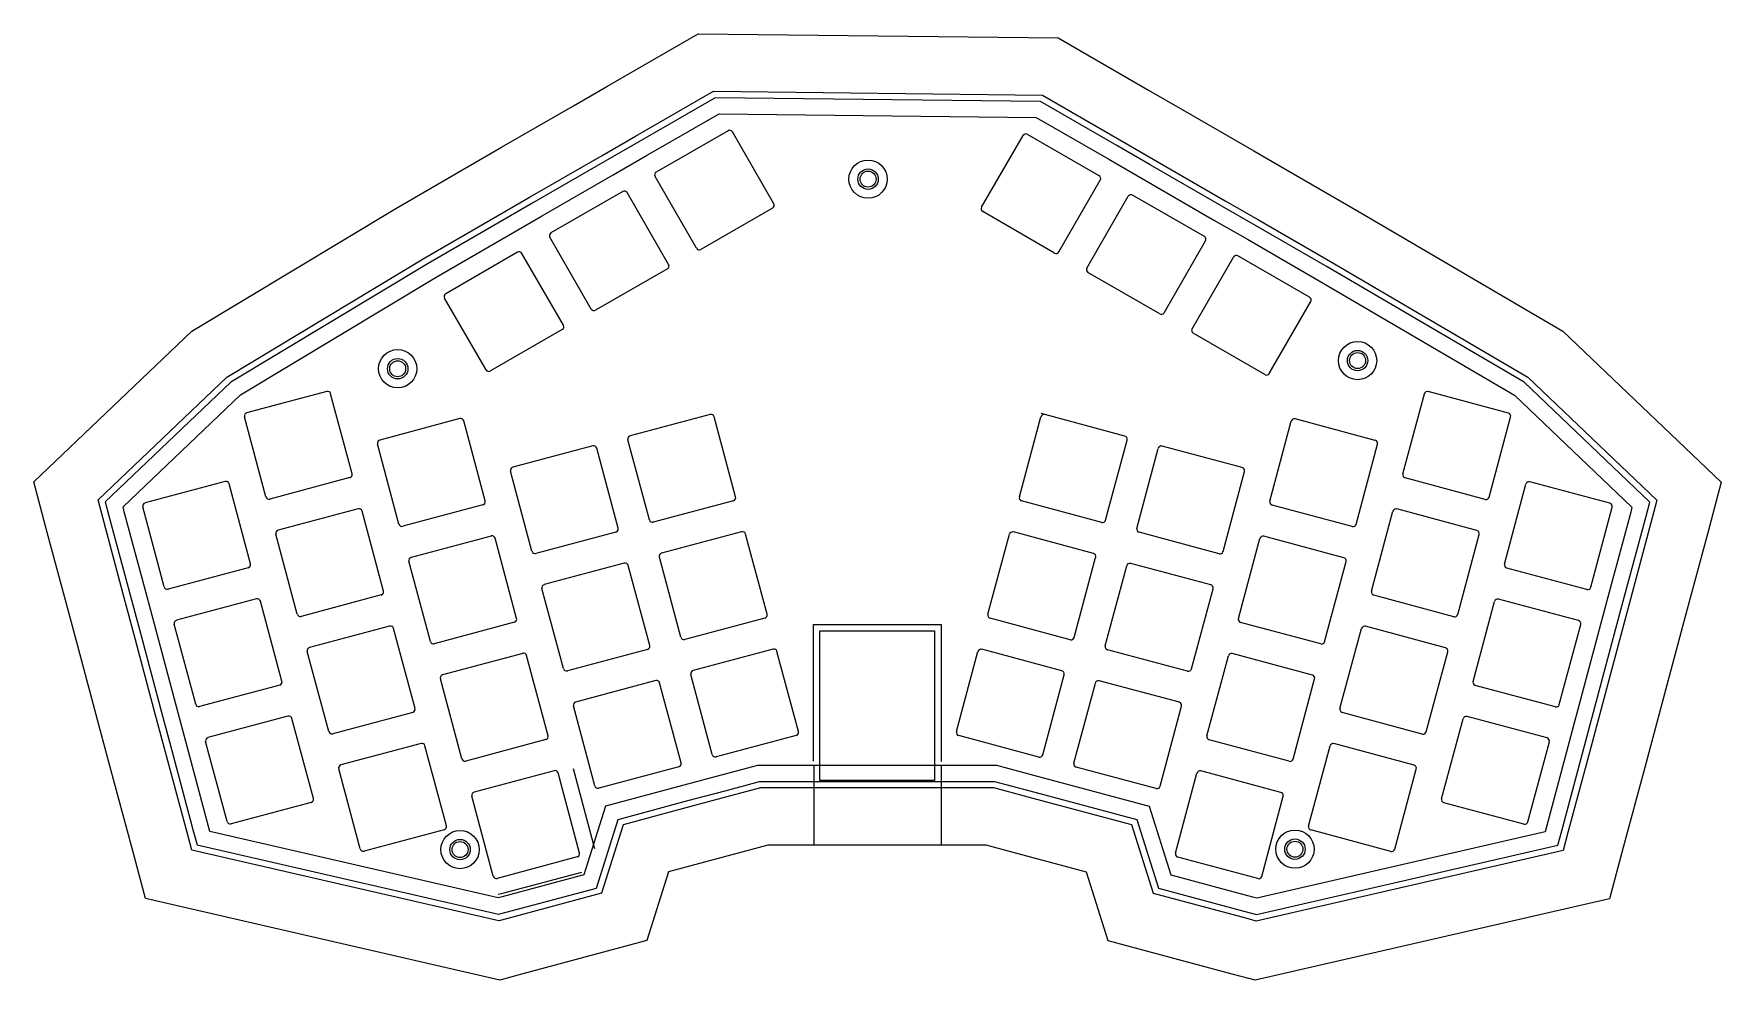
# Model space of a CAD drawing. Header units: millimetres. Extents: x 25 to 289, y -68 to 81.
import ezdxf

# ---------------------------------------------------------------- set-up
doc = ezdxf.new("R2010")
doc.units = ezdxf.units.MM
doc.layers.get('0').update_dxf_attribs({"linetype": 'CONTINUOUS'})

msp = doc.modelspace()

# ---------------------------------------------------------------- linework, layer by layer
for p, q in [((133.59, 65.42), (122.33, 58.92)), ((140.77, 53.98), (134.27, 65.24)), ((173.35, 53.41), (179.85, 64.67)), ((191.79, 58.35), (180.53, 64.85)), ((128.65, 46.98), (122.15, 58.24)), ((117.09, 55.9), (105.83, 49.4)), ((124.27, 44.46), (117.77, 55.71)), ((185.47, 46.41), (191.97, 57.67)), ((140.59, 53.3), (129.33, 46.8)), ((189.85, 43.88), (196.35, 55.14)), ((208.29, 48.83), (197.03, 55.33)), ((184.79, 46.23), (173.53, 52.73)), ((112.15, 37.46), (105.65, 48.71)), ((201.97, 36.88), (208.47, 48.14)), ((100.59, 46.37), (89.33, 39.87)), ((107.77, 34.93), (101.27, 46.19)), ((206.35, 34.36), (212.85, 45.62)), ((224.79, 39.3), (213.53, 45.8)), ((124.09, 43.77), (112.83, 37.27)), ((201.29, 36.7), (190.03, 43.2)), ((95.65, 27.93), (89.15, 39.19)), ((218.47, 27.36), (224.97, 38.62)), ((107.59, 34.25), (96.33, 27.75)), ((217.79, 27.18), (206.53, 33.68)), ((70.67, 24.54), (58.11, 21.18)), ((74.65, 11.63), (71.28, 24.19)), ((239.41, 11.6), (242.78, 24.15)), ((255.95, 21.14), (243.39, 24.51)), ((61.12, 8.01), (57.76, 20.57)), ((91.53, 20.27), (78.98, 16.91)), ((95.51, 7.36), (92.15, 19.92)), ((130.8, 20.93), (118.24, 17.57)), ((134.78, 8.02), (131.41, 20.58)), ((179.28, 7.99), (182.65, 20.54)), ((195.82, 17.53), (182.67, 21.06)), ((218.55, 7.33), (221.91, 19.88)), ((235.08, 16.87), (222.53, 20.24)), ((252.94, 7.97), (256.3, 20.53)), ((81.99, 3.74), (78.62, 16.3)), ((112.4, 16), (99.84, 12.64)), ((121.26, 4.4), (117.89, 16.96)), ((192.8, 4.36), (196.17, 16.92)), ((214.22, 12.6), (201.66, 15.97)), ((232.07, 3.7), (235.44, 16.26)), ((116.38, 3.09), (113.01, 15.65)), ((197.68, 3.06), (201.05, 15.61)), ((74.29, 11.02), (61.73, 7.66)), ((102.85, -0.53), (99.49, 12.03)), ((211.21, -0.57), (214.57, 11.99)), ((252.32, 7.62), (239.77, 10.98)), ((54.73, 10.41), (42.18, 7.05)), ((58.71, -2.5), (55.35, 10.06)), ((255.35, -2.53), (258.71, 10.02)), ((271.88, 7.01), (259.33, 10.38)), ((45.19, -6.12), (41.82, 6.44)), ((75.6, 6.14), (63.04, 2.78)), ((79.58, -6.77), (76.21, 5.79)), ((95.16, 6.75), (82.6, 3.39)), ((134.43, 7.41), (121.87, 4.05)), ((192.19, 4.01), (179.63, 7.38)), ((231.46, 3.35), (218.9, 6.71)), ((234.48, -6.8), (237.85, 5.75)), ((251.02, 2.74), (238.46, 6.11)), ((268.87, -6.16), (272.24, 6.4)), ((66.05, -10.39), (62.69, 2.17)), ((96.47, 1.87), (83.91, -1.49)), ((100.44, -11.04), (97.08, 1.52)), ((116.02, 2.48), (103.47, -0.88)), ((135.73, 2.53), (123.18, -0.83)), ((139.71, -10.38), (136.34, 2.18)), ((174.35, -10.41), (177.72, 2.14)), ((190.88, -0.87), (178.33, 2.5)), ((210.59, -0.92), (198.04, 2.45)), ((213.62, -11.07), (216.98, 1.48)), ((230.15, -1.53), (217.59, 1.84)), ((248.01, -10.43), (251.37, 2.13)), ((86.92, -14.66), (83.55, -2.1)), ((117.33, -2.4), (104.77, -5.76)), ((126.19, -14), (122.82, -1.44)), ((187.87, -14.04), (191.24, -1.48)), ((209.29, -5.8), (196.73, -2.43)), ((227.14, -14.7), (230.51, -2.14)), ((58.36, -3.11), (45.8, -6.48)), ((121.31, -15.31), (117.94, -2.75)), ((192.75, -15.34), (196.12, -2.79)), ((268.26, -6.51), (255.7, -3.15)), ((79.22, -7.38), (66.67, -10.75)), ((107.79, -18.93), (104.42, -6.37)), ((206.27, -18.97), (209.64, -6.41)), ((247.39, -10.78), (234.84, -7.42)), ((59.66, -7.99), (47.11, -11.35)), ((63.64, -20.9), (60.28, -8.34)), ((250.42, -20.93), (253.78, -8.38)), ((266.95, -11.39), (254.4, -8.02)), ((50.12, -24.52), (46.75, -11.97)), ((80.53, -12.26), (67.97, -15.62)), ((84.51, -25.17), (81.14, -12.61)), ((100.09, -11.65), (87.53, -15.02)), ((139.36, -10.99), (126.8, -14.35)), ((146.99, -33.44), (146.99, -11.99)), ((146.99, -11.99), (166.99, -11.99)), ((166.99, -11.99), (166.99, -33.5)), ((187.26, -14.39), (174.7, -11.03)), ((226.53, -15.05), (213.97, -11.69)), ((229.55, -25.2), (232.92, -12.65)), ((246.09, -15.66), (233.53, -12.29)), ((263.94, -24.56), (267.31, -12)), ((140.66, -15.87), (128.11, -19.23)), ((70.98, -28.79), (67.62, -16.24)), ((101.4, -16.53), (88.84, -19.89)), ((105.37, -29.44), (102.01, -16.88)), ((120.95, -15.92), (108.4, -19.29)), ((144.64, -28.78), (141.27, -16.22)), ((169.42, -28.81), (172.78, -16.26)), ((185.95, -19.27), (173.4, -15.9)), ((205.66, -19.32), (193.11, -15.96)), ((208.69, -29.47), (212.05, -16.92)), ((225.22, -19.93), (212.66, -16.56)), ((243.08, -28.83), (246.44, -16.27)), ((91.85, -33.06), (88.48, -20.51)), ((122.26, -20.8), (109.7, -24.16)), ((126.24, -33.71), (122.87, -21.15)), ((131.12, -32.4), (127.75, -19.85)), ((182.94, -32.44), (186.31, -19.88)), ((204.36, -24.2), (191.8, -20.83)), ((222.21, -33.1), (225.57, -20.54)), ((63.29, -21.51), (50.73, -24.88)), ((187.82, -33.74), (191.19, -21.19)), ((263.33, -24.91), (250.77, -21.55)), ((64.59, -26.39), (52.04, -29.75)), ((84.15, -25.78), (71.6, -29.15)), ((112.72, -37.33), (109.35, -24.78)), ((201.34, -37.37), (204.71, -24.81)), ((242.46, -29.18), (229.91, -25.82)), ((262.02, -29.79), (249.47, -26.42)), ((68.57, -39.3), (65.21, -26.74)), ((245.49, -39.34), (248.85, -26.78)), ((55.05, -42.92), (51.68, -30.37)), ((85.46, -30.66), (72.9, -34.02)), ((89.44, -43.57), (86.07, -31.01)), ((105.02, -30.05), (92.46, -33.42)), ((144.29, -29.39), (131.73, -32.76)), ((182.33, -32.79), (169.77, -29.43)), ((221.6, -33.45), (209.04, -30.09)), ((224.62, -43.61), (227.99, -31.05)), ((241.16, -34.06), (228.6, -30.69)), ((259.01, -42.96), (262.38, -30.4)), ((125.89, -34.32), (113.33, -37.69)), ((147.05, -34.13), (147.05, -46.63)), ((167.01, -34.13), (167.01, -46.63)), ((200.73, -37.72), (188.17, -34.36)), ((75.91, -47.19), (72.55, -34.64)), ((106.33, -34.93), (93.77, -38.29)), ((110.3, -47.84), (106.94, -35.28)), ((112.72, -47.19), (109.35, -34.64)), ((203.76, -47.88), (207.12, -35.32)), ((220.29, -38.33), (207.73, -34.96)), ((238.15, -47.23), (241.51, -34.67)), ((96.78, -51.46), (93.42, -38.91)), ((217.28, -51.5), (220.64, -38.94)), ((68.22, -39.91), (55.66, -43.28)), ((258.4, -43.31), (245.84, -39.95)), ((89.08, -44.18), (76.53, -47.55)), ((237.53, -47.58), (224.98, -44.22)), ((109.95, -48.45), (97.39, -51.82)), ((216.67, -51.85), (204.11, -48.49)), ((110.6, -50.87), (98.04, -54.23)), ((98.04, -54.23), (97.56, -54.36))]:
    msp.add_line(p, q)
for points in [[(178.32, -47.76), (174.08, -46.63), (139.85, -46.63), (135.74, -47.73), (129.9, -49.29), (124.24, -50.81), (120.86, -61.58), (101.4, -66.79), (97.8, -67.76), (42.23, -54.97), (40.08, -46.94), (36.71, -34.38), (35.15, -28.53), (31.78, -15.98), (30.22, -10.13), (26.85, 2.42), (24.72, 10.36), (49.53, 33.99), (81.48, 53.24), (92.84, 59.8), (98.08, 62.82), (109.34, 69.32), (114.58, 72.35), (128.92, 80.63), (185.34, 79.98), (199.54, 71.77), (204.78, 68.75), (216.04, 62.25), (221.28, 59.22), (232.57, 52.7), (264.47, 34.01), (289.34, 10.33), (287.21, 2.39), (283.84, -10.17), (282.28, -16.01), (277.35, -34.41), (273.98, -46.97), (271.83, -55), (216.26, -67.79), (212.66, -66.82), (193.2, -61.61), (189.82, -50.84), (184.16, -49.33)], [(113.75, -54.16), (99.07, -58.1), (97.63, -58.48), (49.52, -47.41), (48.77, -44.61), (45.4, -32.05), (43.84, -26.21), (40.47, -13.65), (38.91, -7.8), (35.54, 4.75), (34.8, 7.53), (55.02, 26.79), (86.05, 45.48), (97.34, 52), (102.58, 55.03), (113.84, 61.53), (119.08, 64.55), (131.29, 71.6), (182.88, 71), (195.04, 63.98), (200.28, 60.95), (211.54, 54.45), (216.78, 51.43), (228.05, 44.92), (259.02, 26.77), (279.26, 7.49), (278.52, 4.72), (275.15, -7.84), (273.59, -13.68), (268.66, -32.08), (265.29, -44.64), (264.54, -47.45), (216.43, -58.52), (214.98, -58.13), (200.3, -54.2), (196.93, -43.43), (186.49, -40.64), (180.65, -39.07), (175.26, -37.63), (138.67, -37.63), (133.41, -39.03), (127.57, -40.6), (117.13, -43.4)], [(267.69, -31.83), (272.62, -13.42), (274.19, -7.58), (277.55, 4.98), (278.14, 7.18), (258.41, 25.97), (227.55, 44.06), (216.28, 50.56), (211.04, 53.59), (199.78, 60.09), (194.54, 63.11), (182.6, 70.01), (131.55, 70.6), (119.58, 63.69), (114.34, 60.66), (103.08, 54.16), (97.84, 51.14), (86.56, 44.62), (55.63, 25.99), (35.92, 7.21), (36.51, 5.01), (39.87, -7.55), (41.44, -13.39), (44.8, -25.95), (46.37, -31.79), (49.74, -44.35), (50.33, -46.57), (97.61, -57.45), (98.82, -57.13), (112.97, -53.34), (116.34, -42.57), (127.31, -39.63), (133.15, -38.07), (138.54, -36.63), (175.39, -36.63), (180.91, -38.1), (186.75, -39.67), (197.72, -42.61), (201.09, -53.37), (215.24, -57.16), (216.45, -57.49), (263.73, -46.61), (264.32, -44.38)], [(181.55, -35.69), (175.72, -34.13), (138.21, -34.13), (132.51, -35.65), (126.66, -37.22), (114.37, -40.51), (110.99, -51.28), (98.17, -54.71), (97.57, -54.88), (52.36, -44.47), (52.15, -43.7), (48.79, -31.14), (47.22, -25.3), (43.85, -12.74), (42.29, -6.9), (38.92, 5.66), (38.72, 6.43), (57.16, 23.99), (87.83, 42.47), (99.09, 48.97), (104.33, 52), (115.59, 58.5), (120.83, 61.52), (132.21, 68.09), (181.92, 67.51), (193.29, 60.95), (198.53, 57.92), (209.79, 51.42), (215.03, 48.4), (226.29, 41.9), (256.9, 23.96), (275.34, 6.39), (275.14, 5.62), (271.77, -6.93), (270.2, -12.78), (265.27, -31.18), (261.91, -43.74), (261.7, -44.51), (216.49, -54.91), (215.89, -54.75), (203.07, -51.31), (199.69, -40.55), (187.4, -37.25)], [(165.99, -36.49), (147.99, -36.49), (147.99, -12.99), (165.99, -12.99)]]:
    msp.add_lwpolyline(points, close=True)
for centre, radius in [((155.55, 57.83), 3), ((155.55, 57.83), 1.6), ((155.55, 57.83), 1.25), ((232.31, 29.38), 3), ((81.79, 28.1), 3), ((81.79, 28.1), 1.6), ((81.79, 28.1), 1.25), ((232.31, 29.38), 1.6), ((232.31, 29.38), 1.25), ((91.57, -47.3), 3), ((222.49, -47.24), 3), ((222.49, -47.24), 3), ((91.57, -47.3), 1.6), ((91.57, -47.3), 1.25), ((222.49, -47.24), 1.6), ((222.49, -47.24), 1.6), ((222.49, -47.24), 1.25), ((222.49, -47.24), 1.25)]:
    msp.add_circle(centre, radius)
for centre, start, end in [((133.84, 64.99), 30, 120), ((180.28, 64.42), 60, 150), ((122.58, 58.49), 120, 210), ((191.54, 57.92), -30, 60), ((117.34, 55.46), 30, 120), ((140.34, 53.73), -60, 30), ((173.78, 53.16), 150, 240), ((196.78, 54.89), 60, 150), ((106.08, 48.96), 120, 210), ((208.04, 48.39), -30, 60), ((100.84, 45.94), 30, 120), ((129.08, 47.23), 210, 300), ((185.04, 46.66), 240, 330), ((213.28, 45.37), 60, 150), ((123.84, 44.21), -60, 30), ((190.28, 43.63), 150, 240), ((89.58, 39.44), 120, 210), ((112.58, 37.71), 210, 300), ((224.54, 38.87), -30, 60), ((107.34, 34.68), -60, 30), ((201.54, 37.13), 240, 330), ((206.78, 34.11), 150, 240), ((96.08, 28.18), 210, 300), ((218.04, 27.61), 240, 330), ((70.8, 24.06), 15, 105), ((243.26, 24.02), 75, 165), ((58.24, 20.7), 105, 195), ((91.66, 19.79), 15, 105), ((130.93, 20.45), 15, 105), ((183.13, 20.42), 75, 165), ((222.4, 19.75), 75, 165), ((255.82, 20.66), -15, 75), ((79.11, 16.43), 105, 195), ((112.53, 15.52), 15, 105), ((118.37, 17.09), 105, 195), ((195.69, 17.05), -15, 75), ((201.53, 15.49), 75, 165), ((234.95, 16.39), -15, 75), ((74.16, 11.5), -75, 15), ((99.97, 12.16), 105, 195), ((214.09, 12.12), -15, 75), ((239.9, 11.47), 165, 255), ((54.86, 9.93), 15, 105), ((61.61, 8.14), 195, 285), ((134.3, 7.89), -75, 15), ((179.76, 7.86), 165, 255), ((252.45, 8.1), 255, 345), ((259.2, 9.89), 75, 165), ((42.31, 6.56), 105, 195), ((75.73, 5.66), 15, 105), ((95.03, 7.23), -75, 15), ((219.03, 7.2), 165, 255), ((238.33, 5.62), 75, 165), ((271.75, 6.53), -15, 75), ((63.17, 2.29), 105, 195), ((82.47, 3.87), 195, 285), ((115.89, 2.96), -75, 15), ((121.74, 4.53), 195, 285), ((192.32, 4.49), 255, 345), ((198.17, 2.93), 165, 255), ((231.59, 3.83), 255, 345), ((250.89, 2.26), -15, 75), ((96.59, 1.39), 15, 105), ((135.86, 2.05), 15, 105), ((178.2, 2.01), 75, 165), ((217.47, 1.35), 75, 165), ((58.23, -2.63), -75, 15), ((84.04, -1.98), 105, 195), ((103.34, -0.4), 195, 285), ((117.46, -2.88), 15, 105), ((123.3, -1.31), 105, 195), ((190.76, -1.35), -15, 75), ((196.6, -2.92), 75, 165), ((210.72, -0.44), 255, 345), ((230.02, -2.01), -15, 75), ((255.83, -2.66), 165, 255), ((45.67, -5.99), 195, 285), ((79.09, -6.9), -75, 15), ((104.9, -6.25), 105, 195), ((209.16, -6.28), -15, 75), ((234.97, -6.93), 165, 255), ((268.39, -6.03), 255, 345), ((59.79, -8.47), 15, 105), ((66.54, -10.26), 195, 285), ((139.23, -10.51), -75, 15), ((174.83, -10.54), 165, 255), ((247.52, -10.3), 255, 345), ((254.27, -8.51), 75, 165), ((47.24, -11.84), 105, 195), ((80.66, -12.74), 15, 105), ((99.96, -11.17), -75, 15), ((214.1, -11.2), 165, 255), ((233.4, -12.78), 75, 165), ((266.82, -11.87), -15, 75), ((68.1, -16.11), 105, 195), ((87.4, -14.53), 195, 285), ((120.83, -15.44), -75, 15), ((126.67, -13.87), 195, 285), ((140.79, -16.35), 15, 105), ((187.39, -13.91), 255, 345), ((193.23, -15.47), 165, 255), ((226.66, -14.57), 255, 345), ((245.96, -16.14), -15, 75), ((101.52, -17.01), 15, 105), ((173.27, -16.39), 75, 165), ((212.53, -17.05), 75, 165), ((63.16, -21.03), -75, 15), ((88.97, -20.38), 105, 195), ((108.27, -18.8), 195, 285), ((122.39, -21.28), 15, 105), ((128.23, -19.72), 105, 195), ((185.82, -19.75), -15, 75), ((191.67, -21.32), 75, 165), ((205.79, -18.84), 255, 345), ((225.09, -20.41), -15, 75), ((250.9, -21.06), 165, 255), ((50.6, -24.39), 195, 285), ((64.72, -26.87), 15, 105), ((84.02, -25.3), -75, 15), ((109.83, -24.65), 105, 195), ((204.23, -24.68), -15, 75), ((230.04, -25.33), 165, 255), ((249.34, -26.91), 75, 165), ((263.46, -24.43), 255, 345), ((71.47, -28.66), 195, 285), ((144.16, -28.91), -75, 15), ((169.9, -28.94), 165, 255), ((242.59, -28.7), 255, 345), ((52.17, -30.24), 105, 195), ((85.59, -31.14), 15, 105), ((104.89, -29.57), -75, 15), ((209.17, -29.6), 165, 255), ((228.47, -31.18), 75, 165), ((261.89, -30.27), -15, 75), ((73.03, -34.51), 105, 195), ((92.33, -32.93), 195, 285), ((125.76, -33.84), -75, 15), ((131.6, -32.27), 195, 285), ((182.46, -32.31), 255, 345), ((188.3, -33.87), 165, 255), ((221.73, -32.97), 255, 345), ((241.03, -34.54), -15, 75), ((106.46, -35.41), 15, 105), ((207.6, -35.45), 75, 165), ((68.09, -39.43), -75, 15), ((93.9, -38.78), 105, 195), ((113.2, -37.2), 195, 285), ((200.86, -37.24), 255, 345), ((220.16, -38.81), -15, 75), ((245.97, -39.46), 165, 255), ((55.53, -42.79), 195, 285), ((88.95, -43.7), -75, 15), ((225.11, -43.73), 165, 255), ((258.53, -42.83), 255, 345), ((76.4, -47.06), 195, 285), ((237.66, -47.1), 255, 345), ((109.82, -47.97), -75, 15), ((204.24, -48), 165, 255), ((97.26, -51.33), 195, 285), ((216.8, -51.37), 255, 345)]:
    msp.add_arc(centre, 0.5, start, end)

doc.saveas('drawing.dxf')
